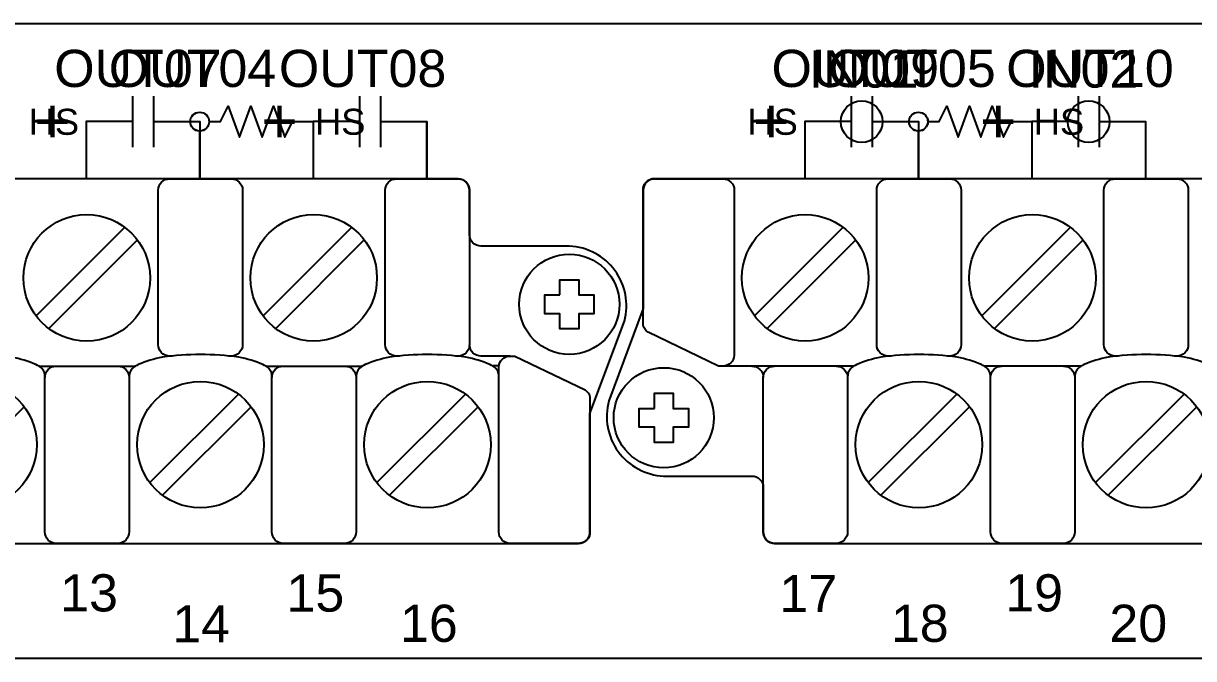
# Model space of a CAD drawing. Extents: x 1 to 47, y 1 to 34.6.
# Drawn here: x 31.307 to 34.401, y 10.856 to 12.536 of the extents above; entities that cross this region are included whole.
import ezdxf

# ---------------------------------------------------------------- set-up
doc = ezdxf.new("R2010")
doc.units = 0
doc.header["$MEASUREMENT"] = 0
for name, color, linetype in [('10_0______DWG_', 7, 'CONTINUOUS'), ('8_1__2___8__OPTOISOLATED_I', 7, 'CONTINUOUS'), ('8_2__7___8__OPTOISOLATED_I', 7, 'CONTINUOUS'), ('8_3__C___18__COMMON____6__', 7, 'CONTINUOUS'), ('8_4__D___18__COMMON____6__', 7, 'CONTINUOUS'), ('8_5__E___8__OPTOISOLATED_I', 7, 'CONTINUOUS'), ('8_6__4___18__COMMON____6__', 7, 'CONTINUOUS'), ('8_7__8___8__OPTOISOLATED_I', 7, 'CONTINUOUS')]:
    doc.layers.add(name, color=color, linetype=linetype)
doc.styles.add('ARIAL', font='arial.ttf')

msp = doc.modelspace()

# ---------------------------------------------------------------- linework, layer by layer
at = {"layer": '10_0______DWG_'}
for points in [[(27.2942, 12.5363), (43.9545, 12.5363, -0.468367), (44.0044, 12.4763), (44.0044, 10.9063, -0.414132), (43.9545, 10.8563), (27.2942, 10.8563, -0.414214), (27.2442, 10.9063), (27.2442, 12.4863, -0.414287)], [(27.763, 11.3092), (27.763, 11.1912, 0.414213), (27.793, 11.1612), (32.7748, 11.1611, 0.414214), (32.8048, 11.1911), (32.8048, 11.5042), (32.8957, 11.7489, 0.480048), (32.7507, 11.9471), (32.5165, 11.9471, -0.414214), (32.4865, 11.9771), (32.4865, 12.0953, 0.414212), (32.4565, 12.1253), (32.4565, 12.1253), (27.4754, 12.1254, 0.414215), (27.4454, 12.0954), (27.4455, 11.7825), (27.3546, 11.5377, 0.47859), (27.4996, 11.3392), (27.733, 11.3392, -0.414214)], [(33.263, 11.3092), (33.263, 11.1912, 0.414213), (33.293, 11.1612), (38.2748, 11.1611, 0.414214), (38.3048, 11.1911), (38.3048, 11.5042), (38.3957, 11.7489, 0.480048), (38.2507, 11.9471), (38.0165, 11.9471, -0.414214), (37.9865, 11.9771), (37.9865, 12.0953, 0.414212), (37.9565, 12.1253), (37.9565, 12.1253), (32.9754, 12.1254, 0.414215), (32.9454, 12.0954), (32.9455, 11.7825), (32.8546, 11.5377, 0.47859), (32.9996, 11.3392), (33.233, 11.3392, -0.414214)], [(32.7781, 11.1613), (32.5938, 11.1611, -0.414214), (32.5638, 11.1911), (32.5638, 11.6282, -0.390527), (32.5938, 11.6565), (32.606, 11.6565), (32.7919, 11.5668, -0.241514), (32.8048, 11.5468), (32.8048, 11.1911, -0.422157)]]:
    msp.add_lwpolyline(points, format="xyb", close=True, dxfattribs=at)
for points in [[(31.7015, 11.6566), (31.6936, 11.6566, -0.414214), (31.6636, 11.6866), (31.6636, 12.0953, -0.414214), (31.6936, 12.1253), (31.8565, 12.1253, -0.414214), (31.8865, 12.0953), (31.8865, 11.6866, -0.414214), (31.8565, 11.6566), (31.8496, 11.6566)], [(32.3015, 11.6566), (32.2936, 11.6566, -0.414214), (32.2636, 11.6866), (32.2636, 12.0953, -0.414214), (32.2936, 12.1253), (32.4565, 12.1253, -0.414214), (32.4865, 12.0953), (32.4865, 11.6866, -0.414214), (32.4565, 11.6566), (32.4497, 11.6566)], [(33.5023, 11.6299), (33.1442, 11.6299), (32.9583, 11.7197, -0.241986), (32.9454, 11.7396), (32.9454, 12.0953, -0.422157), (32.9721, 12.1252), (33.1564, 12.1253, -0.414214), (33.1864, 12.0953), (33.1864, 11.6582, -0.390527), (33.1564, 11.6299)], [(33.6007, 11.6566), (33.5928, 11.6566, -0.414214), (33.5628, 11.6866), (33.5628, 12.0953, -0.414214), (33.5928, 12.1253), (33.7557, 12.1253, -0.414214), (33.7857, 12.0953), (33.7857, 11.6866, -0.414214), (33.7557, 11.6566), (33.7488, 11.6566)], [(34.2015, 11.6566), (34.1936, 11.6566, -0.414214), (34.1636, 11.6866), (34.1636, 12.0953, -0.414214), (34.1936, 12.1253), (34.3564, 12.1253, -0.414214), (34.3864, 12.0953), (34.3864, 11.6866, -0.414214), (34.3564, 11.6566), (34.3496, 11.6566)], [(32.5938, 11.6565), (32.5165, 11.6564, -0.414214), (32.4865, 11.6864)], [(31.3645, 11.5999, 0.191033), (31.356, 11.6238, 0.081668), (31.3404, 11.634, 0.0591), (31.2767, 11.6533, 0.034646), (31.1752, 11.6604, 0.03436), (31.0745, 11.6533, 0.0591), (31.0108, 11.634, 0.081668), (30.9951, 11.6238, 0.191033), (30.9866, 11.5999)], [(31.9645, 11.5999, 0.191033), (31.956, 11.6238, 0.081668), (31.9404, 11.634, 0.0591), (31.8767, 11.6533, 0.034646), (31.7752, 11.6604, 0.03436), (31.6745, 11.6533, 0.0591), (31.6108, 11.634, 0.081668), (31.5951, 11.6238, 0.191033), (31.5866, 11.5999)], [(32.5638, 11.6084, 0.127742), (32.556, 11.6238, 0.081668), (32.5404, 11.634, 0.0591), (32.4767, 11.6533, 0.034646), (32.3752, 11.6604, 0.03436), (32.2745, 11.6533, 0.0591), (32.2108, 11.634, 0.081668), (32.1951, 11.6238, 0.191033), (32.1866, 11.5999)], [(33.8637, 11.5999, 0.191033), (33.8552, 11.6238, 0.081668), (33.8396, 11.634, 0.0591), (33.7759, 11.6533, 0.034646), (33.6744, 11.6604, 0.03436), (33.5737, 11.6533, 0.0591), (33.51, 11.634, 0.081668), (33.4943, 11.6238, 0.191033), (33.4858, 11.5999)], [(34.4645, 11.5999, 0.191033), (34.456, 11.6238, 0.081668), (34.4403, 11.634, 0.0591), (34.3766, 11.6533, 0.034646), (34.2751, 11.6604, 0.03436), (34.1744, 11.6533, 0.0591), (34.1107, 11.634, 0.081668), (34.0951, 11.6238, 0.191033), (34.0866, 11.5999)], [(31.5566, 11.6299, -0.414214), (31.5866, 11.5999), (31.5866, 11.1912, -0.414214), (31.5566, 11.1612), (31.3938, 11.1612, -0.414214), (31.3638, 11.1912), (31.3638, 11.5999, -0.414214), (31.3938, 11.6299)], [(32.1566, 11.6299, -0.414214), (32.1866, 11.5999), (32.1866, 11.1912, -0.414214), (32.1566, 11.1612), (31.9938, 11.1612, -0.414214), (31.9638, 11.1912), (31.9638, 11.5999, -0.414214), (31.9938, 11.6299)], [(33.233, 11.6299, -0.414214), (33.263, 11.5999)], [(33.4558, 11.6299, -0.414214), (33.4858, 11.5999), (33.4858, 11.1912, -0.414214), (33.4558, 11.1612), (33.293, 11.1612, -0.414214), (33.263, 11.1912), (33.263, 11.5999, -0.414214), (33.293, 11.6299)], [(34.0566, 11.6299, -0.414214), (34.0866, 11.5999), (34.0866, 11.1912, -0.414214), (34.0566, 11.1612), (33.8937, 11.1612, -0.414214), (33.8637, 11.1912), (33.8637, 11.5999, -0.414214), (33.8937, 11.6299)]]:
    msp.add_lwpolyline(points, format="xyb", dxfattribs=at)
for points in [[(31.5749, 11.997), (31.3407, 11.7628)], [(32.1749, 11.997), (31.9407, 11.7628)], [(33.4741, 11.997), (33.2399, 11.7628)], [(34.0748, 11.997), (33.8407, 11.7628)], [(31.6083, 11.9635), (31.3741, 11.7294)], [(32.2083, 11.9635), (31.9741, 11.7294)], [(33.5075, 11.9635), (33.2733, 11.7294)], [(34.1083, 11.9635), (33.8741, 11.7294)], [(31.348, 11.6299), (31.6031, 11.6299)], [(31.948, 11.6299), (32.2031, 11.6299)], [(32.5641, 11.6306), (32.547, 11.6306)], [(34.1031, 11.6299), (33.8472, 11.6299)], [(31.8755, 11.556), (31.6414, 11.3218)], [(32.4755, 11.556), (32.2414, 11.3218)], [(33.7747, 11.556), (33.5406, 11.3218)], [(34.3755, 11.556), (34.1413, 11.3218)], [(31.309, 11.5225), (31.0748, 11.2884)], [(31.909, 11.5225), (31.6748, 11.2884)], [(32.509, 11.5225), (32.2748, 11.2884)], [(33.8082, 11.5225), (33.574, 11.2884)], [(34.4089, 11.5225), (34.1747, 11.2884)]]:
    msp.add_lwpolyline(points, dxfattribs=at)
for points in [[(32.7253, 11.8182), (32.7253, 11.8585), (32.7752, 11.8585), (32.7752, 11.8182), (32.8153, 11.8182), (32.8153, 11.7683), (32.7752, 11.7683), (32.7752, 11.7283), (32.7253, 11.7283), (32.7253, 11.7683), (32.6851, 11.7683), (32.6851, 11.8182)], [(32.975, 11.5181), (32.975, 11.5584), (33.025, 11.5584), (33.025, 11.5181), (33.0651, 11.5181), (33.0651, 11.4681), (33.025, 11.4681), (33.025, 11.4282), (32.975, 11.4282), (32.975, 11.4681), (32.9349, 11.4681), (32.9349, 11.5181)]]:
    msp.add_lwpolyline(points, close=True, dxfattribs=at)
for centre, radius in [((31.4745, 11.8632), 0.1673), ((32.0745, 11.8632), 0.1673), ((33.3737, 11.8632), 0.1673), ((33.9745, 11.8632), 0.1673), ((32.7502, 11.7934), 0.1324), ((33, 11.4933), 0.1324), ((31.1752, 11.4222), 0.1673), ((31.7752, 11.4222), 0.1673), ((32.3752, 11.4222), 0.1673), ((33.6744, 11.4222), 0.1673), ((34.2751, 11.4222), 0.1673)]:
    msp.add_circle(centre, radius, dxfattribs=at)
at = {"layer": '8_1__2___8__OPTOISOLATED_I'}
for points in [[(31.5953, 12.344), (31.5953, 12.209)], [(31.651, 12.344), (31.651, 12.209)], [(32.1953, 12.344), (32.1953, 12.209)], [(32.251, 12.344), (32.251, 12.209)], [(33.4953, 12.344), (33.4953, 12.209)], [(33.551, 12.344), (33.551, 12.209)], [(34.0953, 12.344), (34.0953, 12.209)], [(34.151, 12.344), (34.151, 12.209)], [(31.5953, 12.2765), (31.4732, 12.2765), (31.4732, 12.1253)], [(31.651, 12.2765), (31.7732, 12.2765), (31.7732, 12.1253)], [(32.1953, 12.2765), (32.0732, 12.2765), (32.0732, 12.1253)], [(32.251, 12.2765), (32.3732, 12.2765), (32.3732, 12.1253)], [(33.4953, 12.2765), (33.3732, 12.2765), (33.3732, 12.1253)], [(33.551, 12.2765), (33.6732, 12.2765), (33.6732, 12.1253)], [(34.0953, 12.2765), (33.9732, 12.2765), (33.9732, 12.1253)], [(34.151, 12.2765), (34.2732, 12.2765), (34.2732, 12.1253)]]:
    msp.add_lwpolyline(points, dxfattribs=at)
at = {"layer": '8_2__7___8__OPTOISOLATED_I'}
for points in [[(31.5953, 12.344), (31.5953, 12.209)], [(31.6509, 12.344), (31.6509, 12.209)], [(32.1953, 12.344), (32.1953, 12.209)], [(32.2509, 12.344), (32.2509, 12.209)], [(33.4953, 12.344), (33.4953, 12.209)], [(33.5509, 12.344), (33.5509, 12.209)], [(34.0953, 12.344), (34.0953, 12.209)], [(34.1509, 12.344), (34.1509, 12.209)], [(31.5953, 12.2765), (31.4731, 12.2765), (31.4731, 12.1253)], [(31.6509, 12.2765), (31.7731, 12.2765), (31.7731, 12.1253)], [(32.1953, 12.2765), (32.0731, 12.2765), (32.0731, 12.1253)], [(32.2509, 12.2765), (32.3731, 12.2765), (32.3731, 12.1253)], [(33.4953, 12.2765), (33.3731, 12.2765), (33.3731, 12.1254)], [(33.5509, 12.2765), (33.6731, 12.2765), (33.6731, 12.1254)], [(34.0953, 12.2765), (33.9731, 12.2765), (33.9731, 12.1254)], [(34.1509, 12.2765), (34.2731, 12.2765), (34.2731, 12.1254)]]:
    msp.add_lwpolyline(points, dxfattribs=at)
at = {"layer": '8_3__C___18__COMMON____6__'}
for points in [[(31.5953, 12.344), (31.5953, 12.209)], [(31.6509, 12.344), (31.6509, 12.209)], [(32.1953, 12.344), (32.1953, 12.209)], [(32.2509, 12.344), (32.2509, 12.209)], [(31.5953, 12.2765), (31.4731, 12.2765), (31.4731, 12.1253)], [(31.6509, 12.2765), (31.7731, 12.2765), (31.7731, 12.1253)], [(32.1953, 12.2765), (32.0731, 12.2765), (32.0731, 12.1253)], [(32.2509, 12.2765), (32.3731, 12.2765), (32.3731, 12.1253)], [(33.4681, 12.2765), (33.3731, 12.2765), (33.3731, 12.1254)], [(33.5781, 12.2765), (33.6731, 12.2765), (33.6731, 12.1254)], [(34.0681, 12.2765), (33.9731, 12.2765), (33.9731, 12.1254)], [(34.1781, 12.2765), (34.2731, 12.2765), (34.2731, 12.1254)]]:
    msp.add_lwpolyline(points, dxfattribs=at)
for centre in [(33.5231, 12.2765), (34.1231, 12.2765)]:
    msp.add_circle(centre, 0.055, dxfattribs=at)
at = {"layer": '8_4__D___18__COMMON____6__'}
for points in [[(31.5953, 12.344), (31.5953, 12.209)], [(31.6509, 12.344), (31.6509, 12.209)], [(32.1953, 12.344), (32.1953, 12.209)], [(32.2509, 12.344), (32.2509, 12.209)], [(31.5953, 12.2765), (31.4731, 12.2765), (31.4731, 12.1253)], [(31.6509, 12.2765), (31.7731, 12.2765), (31.7731, 12.1253)], [(32.1953, 12.2765), (32.0731, 12.2765), (32.0731, 12.1253)], [(32.2509, 12.2765), (32.3731, 12.2765), (32.3731, 12.1253)], [(33.4681, 12.2765), (33.3731, 12.2765), (33.3731, 12.1254)], [(33.5781, 12.2765), (33.6731, 12.2765), (33.6731, 12.1254)], [(34.0681, 12.2765), (33.9731, 12.2765), (33.9731, 12.1254)], [(34.1781, 12.2765), (34.2731, 12.2765), (34.2731, 12.1254)]]:
    msp.add_lwpolyline(points, dxfattribs=at)
for centre in [(33.5231, 12.2765), (34.1231, 12.2765)]:
    msp.add_circle(centre, 0.055, dxfattribs=at)
at = {"layer": '8_5__E___8__OPTOISOLATED_I'}
for points in [[(31.5953, 12.3365), (31.5953, 12.2165)], [(31.6509, 12.3365), (31.6509, 12.2165)], [(31.7981, 12.2765), (31.828, 12.2765), (31.848, 12.3177), (31.8781, 12.2352), (31.9081, 12.3177), (31.9381, 12.2352), (31.9681, 12.3177), (31.9981, 12.2352), (32.0181, 12.2765), (32.0731, 12.2765), (32.0731, 12.1253)], [(33.4953, 12.3365), (33.4953, 12.2165)], [(33.5509, 12.3365), (33.5509, 12.2165)], [(33.6981, 12.2765), (33.7281, 12.2765), (33.7481, 12.3177), (33.7781, 12.2352), (33.8081, 12.3177), (33.8381, 12.2352), (33.8681, 12.3177), (33.8981, 12.2352), (33.9182, 12.2765), (33.9731, 12.2765), (33.9731, 12.1254)], [(31.5953, 12.2765), (31.4731, 12.2765), (31.4731, 12.1253)], [(31.6509, 12.2765), (31.7481, 12.2765)], [(31.7731, 12.1253), (31.7731, 12.2515)], [(33.4953, 12.2765), (33.3731, 12.2765), (33.3731, 12.1254)], [(33.5509, 12.2765), (33.6481, 12.2765)], [(33.6731, 12.1254), (33.6731, 12.2515)]]:
    msp.add_lwpolyline(points, dxfattribs=at)
for centre in [(31.7731, 12.2765), (33.6731, 12.2765)]:
    msp.add_circle(centre, 0.025, dxfattribs=at)
at = {"layer": '8_6__4___18__COMMON____6__'}
for points in [[(31.5953, 12.344), (31.5953, 12.209)], [(31.651, 12.344), (31.651, 12.209)], [(32.1953, 12.344), (32.1953, 12.209)], [(32.251, 12.344), (32.251, 12.209)], [(31.5953, 12.2765), (31.4732, 12.2765), (31.4732, 12.1253)], [(31.651, 12.2765), (31.7732, 12.2765), (31.7732, 12.1253)], [(32.1953, 12.2765), (32.0732, 12.2765), (32.0732, 12.1253)], [(32.251, 12.2765), (32.3732, 12.2765), (32.3732, 12.1253)], [(33.4681, 12.2765), (33.3732, 12.2765), (33.3732, 12.1253)], [(33.5781, 12.2765), (33.6732, 12.2765), (33.6732, 12.1253)], [(34.0681, 12.2765), (33.9732, 12.2765), (33.9732, 12.1253)], [(34.1781, 12.2765), (34.2732, 12.2765), (34.2732, 12.1253)]]:
    msp.add_lwpolyline(points, dxfattribs=at)
for centre in [(33.5231, 12.2765), (34.1231, 12.2765)]:
    msp.add_circle(centre, 0.055, dxfattribs=at)
at = {"layer": '8_7__8___8__OPTOISOLATED_I'}
for points in [[(31.5953, 12.3365), (31.5953, 12.2165)], [(31.6509, 12.3365), (31.6509, 12.2165)], [(31.798, 12.2765), (31.828, 12.2765), (31.848, 12.3177), (31.8781, 12.2352), (31.9081, 12.3177), (31.9381, 12.2352), (31.9681, 12.3177), (31.9981, 12.2352), (32.0181, 12.2765), (32.0731, 12.2765), (32.0731, 12.1253)], [(33.4953, 12.3365), (33.4953, 12.2165)], [(33.5509, 12.3365), (33.5509, 12.2165)], [(33.698, 12.2765), (33.7281, 12.2765), (33.7481, 12.3177), (33.7781, 12.2352), (33.8081, 12.3177), (33.8381, 12.2352), (33.8681, 12.3177), (33.8981, 12.2352), (33.9182, 12.2765), (33.9731, 12.2765), (33.9731, 12.1253)], [(31.5953, 12.2765), (31.4731, 12.2765), (31.4731, 12.1253)], [(31.6509, 12.2765), (31.7482, 12.2765)], [(31.7731, 12.2516), (31.7731, 12.1253)], [(33.4953, 12.2765), (33.3731, 12.2765), (33.3731, 12.1253)], [(33.5509, 12.2765), (33.6483, 12.2765)], [(33.6731, 12.2516), (33.6731, 12.1253)]]:
    msp.add_lwpolyline(points, dxfattribs=at)
for centre in [(31.7731, 12.2765), (33.6731, 12.2765)]:
    msp.add_circle(centre, 0.0249, dxfattribs=at)

# ---------------------------------------------------------------- texts
at = {"layer": '10_0______DWG_', "style": 'ARIAL'}
for s, p in [('13', (31.4043, 10.9811)), ('15', (32.0026, 10.9806)), ('17', (33.3056, 10.9795)), ('19', (33.9026, 10.9811)), ('14', (31.7005, 10.899)), ('16', (32.3026, 10.9006)), ('18', (33.6003, 10.9006)), ('20', (34.178, 10.9006))]:
    msp.add_text(s, height=0.09833, dxfattribs=at).set_placement(p)
at = {"layer": '8_1__2___8__OPTOISOLATED_I', "style": 'ARIAL'}
for s, p in [('OUT07', (31.3886, 12.3681)), ('OUT08', (31.9825, 12.3681)), ('OUT09', (33.2849, 12.3681)), ('OUT10', (33.9053, 12.3681))]:
    msp.add_text(s, height=0.09833, dxfattribs=at).set_placement(p)
at = {"layer": '8_2__7___8__OPTOISOLATED_I', "style": 'ARIAL'}
for s, height, p in [('OUT07', 0.09833, (31.3886, 12.3681)), ('OUT08', 0.09833, (31.9825, 12.3681)), ('OUT09', 0.09833, (33.2848, 12.3681)), ('OUT10', 0.09833, (33.9052, 12.3681)), ('+', 0.118, (31.3361, 12.2197)), ('+', 0.118, (31.9361, 12.2197)), ('+', 0.118, (33.2361, 12.2197)), ('+', 0.118, (33.8361, 12.2197))]:
    msp.add_text(s, height=height, dxfattribs=at).set_placement(p)
at = {"layer": '8_3__C___18__COMMON____6__', "style": 'ARIAL'}
for s, p in [('OUT07', (31.3886, 12.3681)), ('OUT08', (31.9825, 12.3681)), ('IN01', (33.3832, 12.3665)), ('IN02', (33.9643, 12.3665))]:
    msp.add_text(s, height=0.09833, dxfattribs=at).set_placement(p)
at = {"layer": '8_4__D___18__COMMON____6__', "style": 'ARIAL'}
for s, p in [('OUT07', (31.3886, 12.3681)), ('OUT08', (31.9825, 12.3681)), ('IN01', (33.3832, 12.3665)), ('IN02', (33.9643, 12.3665))]:
    msp.add_text(s, height=0.09833, dxfattribs=at).set_placement(p)
at = {"layer": '8_5__E___8__OPTOISOLATED_I', "style": 'ARIAL'}
for s, height, p in [('OUT04', 0.09833, (31.5327, 12.3681)), ('OUT05', 0.09833, (33.4349, 12.3681)), ('+', 0.118, (31.3361, 12.2197)), ('+', 0.118, (33.2361, 12.2197)), ('HS', 0.06883, (32.0778, 12.2417)), ('HS', 0.06883, (33.9778, 12.2417))]:
    msp.add_text(s, height=height, dxfattribs=at).set_placement(p)
at = {"layer": '8_6__4___18__COMMON____6__', "style": 'ARIAL'}
for s, p in [('OUT07', (31.3886, 12.3681)), ('OUT08', (31.9825, 12.3681)), ('IN01', (33.3832, 12.3665)), ('IN02', (33.9643, 12.3665))]:
    msp.add_text(s, height=0.09833, dxfattribs=at).set_placement(p)
at = {"layer": '8_7__8___8__OPTOISOLATED_I', "style": 'ARIAL'}
for s, height, p in [('OUT04', 0.09833, (31.5327, 12.3681)), ('OUT05', 0.09833, (33.4348, 12.3681)), ('HS', 0.06883, (31.3208, 12.2416)), ('HS', 0.06883, (33.2208, 12.2416))]:
    msp.add_text(s, height=height, dxfattribs=at).set_placement(p)

doc.saveas('drawing.dxf')
